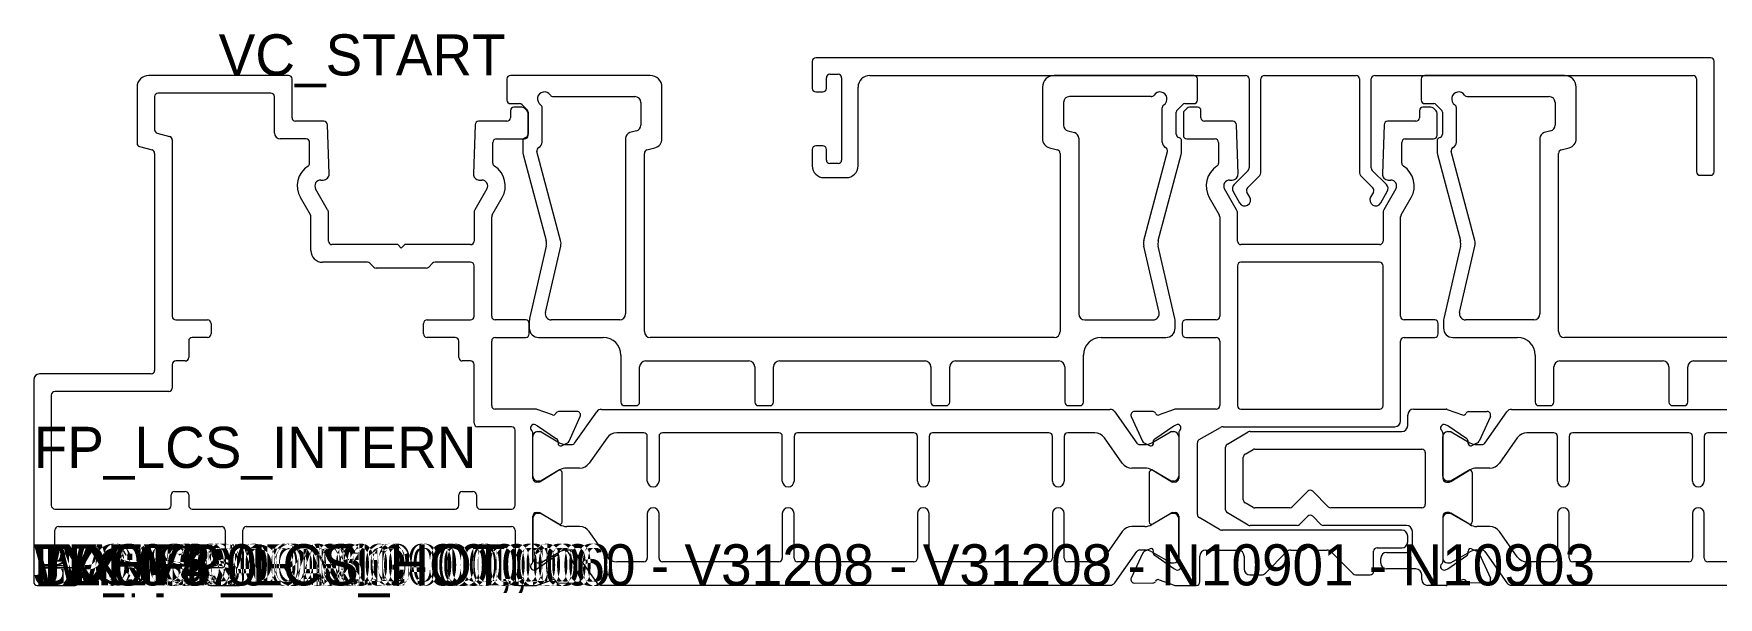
# Model space of a CAD drawing. Header units: metres. Extents: x 0 to 238, y -1 to 48.
# Drawn here: x 0 to 143.5, y -1 to 47 of the extents above; entities that cross this region are included whole.
import ezdxf

# ---------------------------------------------------------------- set-up
doc = ezdxf.new("R2010")
doc.units = ezdxf.units.M

msp = doc.modelspace()

# ---------------------------------------------------------------- linework, layer by layer
for p, q in [((66.300836, 44.600009), (66.300836, 42.300009)), ((142.802605, 44.900009), (66.600836, 44.900009)), ((143.102605, 35.200009), (143.102605, 44.600009)), ((21.7, 43.400009), (9.8, 43.400009)), ((22, 39.800009), (22, 43.100009)), ((40.3, 43.100009), (40.3, 41.300009)), ((52.5, 43.400009), (40.6, 43.400009)), ((67.500836, 42.300009), (67.500836, 43.200009)), ((67.800836, 43.500009), (68.500836, 43.500009)), ((68.800836, 43.200009), (68.800836, 36.200009)), ((71.200836, 43.400009), (103.200836, 43.400009)), ((98.8, 43.400009), (86.9, 43.400009)), ((99.1, 41.300009), (99.1, 43.100009)), ((103.500836, 43.100009), (103.500836, 35.524273)), ((104.500836, 35.110059), (104.500836, 43.100009)), ((104.800836, 43.400009), (112.600836, 43.400009)), ((112.900836, 43.100009), (112.900836, 35.110059)), ((113.900836, 35.524273), (113.900836, 43.100009)), ((114.200836, 43.400009), (141.302605, 43.400009)), ((118.152136, 43.100009), (118.152136, 41.300009)), ((130.352136, 43.400009), (118.452136, 43.400009)), ((141.602605, 43.100009), (141.602605, 35.200009)), ((8.8, 42.400009), (8.8, 37.632131)), ((20.2, 41.900009), (10.6, 41.900009)), ((53.5, 38.014631), (53.5, 42.400009)), ((66.600836, 42.000009), (67.200836, 42.000009)), ((70.200836, 35.701709), (70.200836, 42.400009)), ((85.9, 42.400009), (85.9, 38.014631)), ((131.352136, 38.014631), (131.352136, 42.400009)), ((10.3, 41.600009), (10.3, 38.783121)), ((20.5, 38.500009), (20.5, 41.600009)), ((40.6, 41.000009), (41.375736, 41.000009)), ((40.6, 40.400009), (40.6, 39.800009)), ((41.575736, 40.700009), (40.9, 40.700009)), ((41.587868, 40.912141), (42.012132, 40.487877)), ((42.012132, 40.387877), (41.787868, 40.612141)), ((42.1, 40.300009), (42.012132, 40.387877)), ((42.1, 40.175745), (42.1, 40.300009)), ((42.1, 40.275745), (42.1, 38.406049)), ((42.1, 38.300009), (42.1, 40.175745)), ((43.3, 37.719249), (43.3, 40.651677)), ((44.248331, 41.600009), (51.2, 41.600009)), ((51.7, 41.100009), (51.7, 39.167049)), ((87.7, 41.100009), (87.7, 39.167049)), ((95.151668, 41.600009), (88.2, 41.600009)), ((96.1, 37.719249), (96.1, 40.651677)), ((97.3, 38.406049), (97.3, 40.275745)), ((97.387868, 40.487877), (97.812132, 40.912141)), ((97.900836, 40.175735), (97.900836, 38.3)), ((98.212968, 40.612132), (97.988704, 40.387867)), ((98.024264, 41.000009), (98.8, 41.000009)), ((99.100836, 40.7), (98.4251, 40.7)), ((99.400836, 39.8), (99.400836, 40.4)), ((118.000836, 40.4), (118.000836, 39.8)), ((118.976572, 40.7), (118.300836, 40.7)), ((118.452136, 41.000009), (119.227872, 41.000009)), ((119.412968, 40.387867), (119.188704, 40.612132)), ((119.440004, 40.912141), (119.864268, 40.487877)), ((119.500836, 38.3), (119.500836, 40.175735)), ((119.952136, 40.275745), (119.952136, 38.406049)), ((121.152136, 37.719249), (121.152136, 40.651677)), ((122.100467, 41.600009), (129.052136, 41.600009)), ((129.552136, 41.100009), (129.552136, 39.167049)), ((24.710294, 39.500009), (22.3, 39.500009)), ((25.156535, 35.017459), (25.010111, 39.210479)), ((37.58989, 39.210479), (37.443466, 35.017459)), ((40.3, 39.500009), (37.889707, 39.500009)), ((102.111129, 39.5), (99.700836, 39.5)), ((102.55737, 35.017449), (102.410947, 39.210469)), ((114.990725, 39.210469), (114.844302, 35.017449)), ((117.700836, 39.5), (115.290543, 39.5)), ((9.022355, 37.342353), (10.077646, 37.059589)), ((10.522355, 38.493344), (11.577646, 38.210579)), ((11.8, 37.920801), (11.8, 22.900009)), ((23.2, 38.000009), (21, 38.000009)), ((23.5, 35.936717), (23.5, 37.700009)), ((39.1, 35.936717), (39.1, 37.700009)), ((39.4, 38.000009), (41.8, 38.000009)), ((41.646429, 37.819519), (41.646429, 36.935042)), ((41.907694, 38.126045), (41.838736, 38.099523)), ((50.4, 38.052104), (50.4, 23.100009)), ((51.328831, 38.683931), (50.771169, 38.535221)), ((67.200836, 37.400009), (66.600836, 37.400009)), ((88.071169, 38.683931), (88.628831, 38.535221)), ((89, 38.052104), (89, 23.100009)), ((97.561264, 38.099523), (97.492306, 38.126045)), ((97.75357, 36.935042), (97.75357, 37.819519)), ((98.200836, 38), (100.600836, 38)), ((100.900836, 37.7), (100.900836, 35.936708)), ((116.500836, 35.936708), (116.500836, 37.7)), ((116.800836, 38), (119.200836, 38)), ((119.498565, 37.819519), (119.498565, 36.935042)), ((119.75983, 38.126045), (119.690872, 38.099523)), ((128.252136, 38.052104), (128.252136, 23.100009)), ((129.180967, 38.683931), (128.623305, 38.535221)), ((10.3, 36.769811), (10.3, 18.300009)), ((41.680168, 36.677478), (43.635972, 29.34021)), ((44.872319, 29.361046), (42.857116, 36.921151)), ((52, 21.600009), (52, 36.769525)), ((52.222701, 37.059396), (52.90613, 37.241644)), ((66.300836, 37.100009), (66.300836, 35.701709)), ((67.500836, 36.200009), (67.500836, 37.100009)), ((68.500836, 35.900009), (67.800836, 35.900009)), ((86.49387, 37.241644), (87.177299, 37.059396)), ((87.4, 36.769525), (87.4, 21.600009)), ((94.527681, 29.361046), (96.542884, 36.921151)), ((95.764027, 29.34021), (97.719832, 36.677478)), ((119.532304, 36.677478), (121.488108, 29.34021)), ((122.724455, 29.361046), (120.709252, 36.921151)), ((129.852136, 21.600009), (129.852136, 36.769525)), ((130.074837, 37.059396), (130.758266, 37.241644)), ((24.44063, 34.500009), (24.656839, 34.500009)), ((37.943162, 34.500009), (38.159371, 34.500009)), ((67.300836, 34.701709), (69.200836, 34.701709)), ((101.841465, 34.5), (102.057675, 34.5)), ((103.412968, 35.312141), (102.215785, 34.114958)), ((103.356957, 33.841917), (104.412968, 34.897927)), ((112.988704, 34.897927), (114.044714, 33.841917)), ((115.185887, 34.114958), (113.988704, 35.312141)), ((115.343997, 34.5), (115.560207, 34.5)), ((141.902605, 34.900009), (142.802605, 34.900009)), ((23.559808, 31.525637), (22.708579, 33.000009)), ((25.033013, 31.973971), (24.007617, 33.750009)), ((38.592384, 33.750009), (37.566988, 31.973971)), ((39.040168, 31.525594), (39.891422, 33.000009)), ((100.109414, 33), (100.960668, 31.525585)), ((102.433849, 31.973961), (101.408452, 33.75)), ((102.136325, 33.511404), (102.691387, 32.550009)), ((103.557413, 33.050009), (103.309281, 33.479784)), ((114.09239, 33.479784), (113.844259, 33.050009)), ((114.710284, 32.550009), (115.265346, 33.511404)), ((115.993219, 33.75), (114.967823, 31.973961)), ((116.441004, 31.525585), (117.292257, 33)), ((25.1, 29.300009), (25.1, 31.723971)), ((37.5, 31.723971), (37.5, 29.300009)), ((102.500836, 29.3), (102.500836, 31.723961)), ((114.900836, 31.723961), (114.900836, 29.3)), ((23.6, 28.500009), (23.6, 31.375637)), ((38.999976, 22.900009), (38.999976, 31.375594)), ((101.000861, 31.375585), (101.000836, 22.9)), ((116.400836, 22.9), (116.400811, 31.375585)), ((31, 29.000009), (25.4, 29.000009)), ((31.3, 28.700009), (31, 29.000009)), ((31.6, 29.000009), (31.3, 28.700009)), ((37.2, 29.000009), (31.6, 29.000009)), ((43.644102, 28.857786), (42.225609, 22.71098)), ((43.572868, 23.212439), (44.880449, 28.878622)), ((95.827132, 23.212439), (94.519551, 28.878622)), ((97.174391, 22.71098), (95.755897, 28.857786)), ((114.600836, 29), (102.800836, 29)), ((121.496238, 28.857786), (120.077745, 22.71098)), ((121.425004, 23.212439), (122.732585, 28.878622)), ((28.425736, 27.500009), (24.6, 27.500009)), ((28.962132, 27.087877), (28.637868, 27.412141)), ((33.962132, 27.412141), (33.637868, 27.087877)), ((37.199976, 27.500009), (34.174265, 27.500009)), ((114.600836, 27.5), (102.800836, 27.5)), ((33.425736, 27.000009), (29.174265, 27.000009)), ((37.499976, 22.900009), (37.499976, 27.200009)), ((102.500836, 27.2), (102.500836, 15.3)), ((114.900836, 15.3), (114.900836, 27.2)), ((12.1, 22.600009), (14.8, 22.600009)), ((15.1, 22.300009), (15.1, 21.400009)), ((33.199976, 21.400009), (33.199976, 22.300009)), ((33.499976, 22.600009), (37.199976, 22.600009)), ((41.899976, 22.600009), (39.299976, 22.600009)), ((42.199976, 21.400009), (42.199976, 22.300009)), ((42.2, 22.486121), (42.2, 21.900009)), ((49.9, 22.600009), (44.060064, 22.600009)), ((89.5, 22.600009), (95.339936, 22.600009)), ((97.2, 21.900009), (97.2, 22.486121)), ((97.800836, 22.3), (97.800836, 21.4)), ((100.700836, 22.6), (98.100836, 22.6)), ((119.300836, 22.6), (116.700836, 22.6)), ((119.600836, 21.4), (119.600836, 22.3)), ((120.052136, 22.486121), (120.052136, 21.900009)), ((127.752136, 22.600009), (121.9122, 22.600009)), ((13.2, 20.800009), (13.2, 19.400009)), ((14.8, 21.100009), (13.5, 21.100009)), ((35.899976, 21.100009), (33.499976, 21.100009)), ((36.199976, 19.400009), (36.199976, 20.800009)), ((38.999976, 15.300009), (38.999976, 20.800009)), ((39.299976, 21.100009), (41.899976, 21.100009)), ((43, 21.100009), (48.5, 21.100009)), ((86.9, 21.100009), (52.5, 21.100009)), ((90.9, 21.100009), (96.4, 21.100009)), ((98.100836, 21.1), (100.700836, 21.1)), ((101.000836, 20.8), (101.000836, 15.3)), ((116.400836, 14), (116.400836, 20.8)), ((116.700836, 21.1), (119.300836, 21.1)), ((120.852136, 21.100009), (126.352136, 21.100009)), ((164.752136, 21.100009), (130.352136, 21.100009)), ((11.8, 18.800009), (11.8, 16.800009)), ((12.9, 19.100009), (12.1, 19.100009)), ((37.199976, 19.100009), (36.499976, 19.100009)), ((37.499976, 13.800009), (37.499976, 18.800009)), ((50, 19.600009), (50, 15.600009)), ((52.1, 19.100009), (60.9, 19.100009)), ((63.5, 19.100009), (75.9, 19.100009)), ((78.5, 19.100009), (87.3, 19.100009)), ((89.4, 15.600009), (89.4, 19.600009)), ((127.852136, 19.600009), (127.852136, 15.600009)), ((129.952136, 19.100009), (138.752136, 19.100009)), ((141.352136, 19.100009), (153.752136, 19.100009)), ((0, 17.500009), (0, 0.300009)), ((10, 18.000009), (0.5, 18.000009)), ((51.6, 15.600009), (51.6, 18.600009)), ((61.4, 18.600009), (61.4, 15.600009)), ((63, 15.600009), (63, 18.600009)), ((76.4, 18.600009), (76.4, 15.600009)), ((78, 15.600009), (78, 18.600009)), ((87.8, 18.600009), (87.8, 15.600009)), ((129.452136, 15.600009), (129.452136, 18.600009)), ((139.252136, 18.600009), (139.252136, 15.600009)), ((140.852136, 15.600009), (140.852136, 18.600009)), ((1.5, 16.200009), (1.5, 6.800009)), ((11.5, 16.500009), (1.8, 16.500009)), ((42.767864, 15.000009), (39.299976, 15.000009)), ((44.171293, 14.514154), (42.869378, 14.982312)), ((46.264118, 14.80433), (44.68519, 14.793872)), ((45.590181, 12.273839), (46.538831, 14.379354)), ((46.061214, 12.111525), (47.942653, 14.773289)), ((48.350953, 14.984687), (91.649048, 14.984687)), ((50.3, 15.300009), (51.3, 15.300009)), ((61.7, 15.300009), (62.7, 15.300009)), ((76.7, 15.300009), (77.7, 15.300009)), ((88.1, 15.300009), (89.1, 15.300009)), ((92.057348, 14.773289), (93.938787, 12.111525)), ((93.46112, 14.379354), (94.40977, 12.273839)), ((95.314761, 14.793872), (93.735833, 14.80433)), ((97.130548, 14.982302), (95.828659, 14.514154)), ((100.700836, 15), (97.232062, 15)), ((102.800836, 15), (114.600836, 15)), ((117.001251, 13.6), (117.001251, 14.5)), ((117.501251, 15), (120.270075, 15)), ((120.371589, 14.982303), (121.673478, 14.514154)), ((122.187375, 14.793873), (123.766303, 14.80433)), ((124.041016, 14.379354), (123.092366, 12.273839)), ((123.56335, 12.111525), (125.444789, 14.773289)), ((125.853089, 14.984687), (169.151184, 14.984687)), ((128.152136, 15.300009), (129.152136, 15.300009)), ((139.552136, 15.300009), (140.552136, 15.300009)), ((40.699976, 13.500009), (37.799976, 13.500009)), ((40.999976, 6.800009), (40.999976, 13.200009)), ((42.499976, 9.1), (42.499976, 12.952786)), ((42.722003, 13.674072), (42.904712, 13.592725)), ((42.9, 13.084687), (43.106445, 13.084687)), ((42.904712, 13.592725), (44.533468, 12.468259)), ((43.206389, 13.057924), (44.788333, 12.145264)), ((51.95, 12.984687), (49.645331, 12.984687)), ((63.45, 12.984687), (53.55, 12.984687)), ((74.95, 12.984687), (65.05, 12.984687)), ((86.45, 12.984687), (76.55, 12.984687)), ((90.35467, 12.984687), (88.05, 12.984687)), ((95.211668, 12.145264), (96.793611, 13.057924)), ((95.466483, 12.468259), (97.09524, 13.592725)), ((96.893556, 13.084687), (97.1, 13.084687)), ((97.09524, 13.592725), (97.277949, 13.674072)), ((97.499976, 12.952786), (97.499976, 9.1)), ((99.251251, 12.404121), (101.048851, 13.433857)), ((101.297381, 13.5), (115.900836, 13.5)), ((101.651251, 12.031902), (103.431636, 13.059807)), ((103.581636, 13.1), (116.501251, 13.1)), ((120.002161, 12.952786), (120.002161, 9.1)), ((120.406897, 13.592725), (120.224188, 13.674073)), ((120.402136, 13.084687), (120.608581, 13.084687)), ((122.035653, 12.468259), (120.406897, 13.592725)), ((120.708525, 13.057924), (122.290469, 12.145264)), ((129.452136, 12.984687), (127.147466, 12.984687)), ((140.952136, 12.984687), (131.052136, 12.984687)), ((152.452136, 12.984687), (142.552136, 12.984687)), ((42.5, 9.284687), (42.5, 12.684687)), ((44.662052, 12.197212), (44.65275, 12.082118)), ((44.937822, 11.885309), (45.445245, 12.126028)), ((45.388, 11.984687), (45.816234, 11.984687)), ((48.828731, 12.561891), (47.30591, 10.407482)), ((52.25, 8.884687), (52.25, 12.684687)), ((53.25, 12.684687), (53.25, 8.884687)), ((63.75, 8.884687), (63.75, 12.684687)), ((64.75, 12.684687), (64.75, 8.884687)), ((75.25, 8.884687), (75.25, 12.684687)), ((76.25, 12.684687), (76.25, 8.884687)), ((86.75, 8.884687), (86.75, 12.684687)), ((87.75, 12.684687), (87.75, 8.884687)), ((92.694091, 10.407482), (91.17127, 12.561891)), ((94.183767, 11.984687), (94.612001, 11.984687)), ((94.554706, 12.126028), (95.062129, 11.885309)), ((95.347202, 12.082118), (95.3379, 12.197212)), ((97.5, 12.684687), (97.5, 9.284687)), ((99.101251, 6.027905), (99.101251, 12.144313)), ((101.501251, 6.427905), (101.501251, 11.772094)), ((103.151251, 11.165876), (103.83356, 11.559807)), ((103.98356, 11.6), (118.202136, 11.6)), ((120.002136, 9.284687), (120.002136, 12.684687)), ((122.154935, 12.082118), (122.164237, 12.197213)), ((122.94743, 12.126028), (122.440007, 11.885309)), ((122.890136, 11.984687), (123.31837, 11.984687)), ((126.330867, 12.561891), (124.808046, 10.407482)), ((129.752136, 8.884687), (129.752136, 12.684687)), ((130.752136, 12.684687), (130.752136, 8.884687)), ((141.252136, 8.884687), (141.252136, 12.684687)), ((142.252136, 12.684687), (142.252136, 8.884687)), ((103.001251, 7.293931), (103.001251, 10.906069)), ((118.502136, 11.3), (118.502136, 6.9)), ((43.021169, 8.8), (42.799976, 8.8)), ((43.106445, 8.884687), (42.9, 8.884687)), ((44.695774, 9.77071), (43.177472, 8.843934)), ((44.788333, 9.824109), (43.206389, 8.911449)), ((44.999976, 5.4), (44.999976, 9.6)), ((46.489311, 9.984687), (45.388, 9.984687)), ((94.612001, 9.984687), (93.51069, 9.984687)), ((94.999976, 9.6), (94.999976, 5.4)), ((96.793611, 8.911449), (95.211668, 9.824109)), ((96.82248, 8.843934), (95.304178, 9.77071)), ((97.1, 8.884687), (96.893556, 8.884687)), ((97.199976, 8.8), (96.978782, 8.8)), ((120.302161, 8.8), (120.523354, 8.8)), ((120.608581, 8.884687), (120.402136, 8.884687)), ((120.679657, 8.843934), (122.197959, 9.77071)), ((122.290469, 9.824109), (120.708525, 8.91145)), ((122.502161, 9.6), (122.502161, 5.4)), ((123.991446, 9.984687), (122.890136, 9.984687)), ((11.7, 6.800009), (11.7, 7.700009)), ((12, 8.000009), (12.9, 8.000009)), ((13.2, 7.700009), (13.2, 6.800009)), ((36.2, 6.800009), (36.2, 7.700009)), ((36.5, 8.000009), (37.4, 8.000009)), ((37.7, 7.700009), (37.7, 6.800009)), ((108.489119, 8.009188), (107.167799, 6.687868)), ((110.234704, 6.687868), (108.913383, 8.009188)), ((1.8, 6.500009), (11.4, 6.500009)), ((13.5, 6.500009), (35.9, 6.500009)), ((38, 6.500009), (40.699976, 6.500009)), ((42.499976, 2.047213), (42.499976, 5.9)), ((42.799976, 6.2), (43.021169, 6.2)), ((43.106445, 6.115312), (42.9, 6.115312)), ((43.177472, 6.156065), (44.695774, 5.229289)), ((44.788333, 5.17589), (43.206389, 6.08855)), ((52.25, 6.115312), (52.25, 2.315312)), ((53.25, 2.315312), (53.25, 6.115312)), ((63.75, 6.115312), (63.75, 2.315312)), ((64.75, 2.315312), (64.75, 6.115312)), ((75.25, 6.115312), (75.25, 2.315312)), ((76.25, 2.315312), (76.25, 6.115312)), ((86.75, 6.115312), (86.75, 2.315312)), ((87.75, 2.315312), (87.75, 6.115312)), ((96.793611, 6.08855), (95.211668, 5.17589)), ((95.304178, 5.229289), (96.82248, 6.156065)), ((97.1, 6.115312), (96.893556, 6.115312)), ((96.978782, 6.2), (97.199976, 6.2)), ((97.499976, 5.9), (97.499976, 2.047213)), ((100.985226, 4.766987), (99.251251, 5.768098)), ((103.431636, 5.140192), (101.651251, 6.168098)), ((103.83356, 6.640192), (103.151251, 7.034123)), ((106.955667, 6.6), (103.98356, 6.6)), ((108.489119, 5.887868), (107.789119, 5.187868)), ((109.613383, 5.187868), (108.913383, 5.887868)), ((118.202136, 6.6), (110.446836, 6.6)), ((120.002161, 5.9), (120.002161, 2.047213)), ((120.523354, 6.2), (120.302161, 6.2)), ((120.608581, 6.115313), (120.402136, 6.115313)), ((122.197959, 5.22929), (120.679657, 6.156065)), ((122.290469, 5.17589), (120.708525, 6.08855)), ((129.752136, 6.115313), (129.752136, 2.315313)), ((130.752136, 2.315313), (130.752136, 6.115313)), ((141.252136, 6.115313), (141.252136, 2.315313)), ((142.252136, 2.315313), (142.252136, 6.115313)), ((1.8, 1.800009), (1.8, 4.700009)), ((2.1, 5.000009), (16, 5.000009)), ((16.3, 4.700009), (16.3, 1.800009)), ((17.8, 0.300009), (17.8, 4.700009)), ((18.1, 5.000009), (40.7, 5.000009)), ((41, 4.700009), (41, 0.300009)), ((42.5, 5.715312), (42.5, 2.315312)), ((46.489311, 5.015312), (45.388, 5.015312)), ((48.828731, 2.438108), (47.30591, 4.592517)), ((92.694091, 4.592517), (91.17127, 2.438108)), ((94.612001, 5.015312), (93.51069, 5.015312)), ((97.5, 2.315312), (97.5, 5.715312)), ((116.501251, 4.7), (101.235226, 4.7)), ((107.576987, 5.1), (103.581636, 5.1)), ((116.901667, 5.1), (109.825515, 5.1)), ((117.401667, 3.3), (117.401667, 4.6)), ((120.002136, 5.715313), (120.002136, 2.315313)), ((123.991446, 5.015313), (122.890136, 5.015313)), ((126.330867, 2.438108), (124.808046, 4.592517)), ((44.65275, 2.917881), (44.662052, 2.802787)), ((45.445245, 2.873971), (44.937822, 3.11469)), ((45.388, 3.015312), (45.816234, 3.015312)), ((46.061214, 2.888474), (47.942653, 0.22671)), ((92.057348, 0.22671), (93.938787, 2.888474)), ((94.183767, 3.015312), (94.612001, 3.015312)), ((95.062129, 3.11469), (94.554706, 2.873971)), ((95.3379, 2.802787), (95.347202, 2.917881)), ((99.801251, 3), (102.571626, 3)), ((107.040842, 3), (107.986438, 3)), ((108.136438, 3.040192), (108.436438, 3.213397)), ((108.736438, 3.213397), (109.036438, 3.040192)), ((109.186438, 3), (110.132035, 3)), ((114.101251, 1.2), (114.101251, 2.9)), ((114.401251, 3.2), (116.501251, 3.2)), ((117.001251, 3.7), (117.001251, 4.2)), ((122.164237, 2.802787), (122.154935, 2.917882)), ((122.440007, 3.114691), (122.94743, 2.873971)), ((122.890136, 3.015313), (123.31837, 3.015313)), ((123.56335, 2.888474), (125.444789, 0.22671)), ((4, 1.500009), (2.1, 1.500009)), ((16, 1.500009), (14.6, 1.500009)), ((42.9, 1.915312), (43.106445, 1.915312)), ((44.533468, 2.53174), (42.904712, 1.407274)), ((43.206389, 1.942075), (44.788333, 2.854735)), ((46.538831, 0.620645), (45.590181, 2.72616)), ((51.95, 2.015312), (49.645331, 2.015312)), ((63.45, 2.015312), (53.55, 2.015312)), ((74.95, 2.015312), (65.05, 2.015312)), ((86.45, 2.015312), (76.55, 2.015312)), ((90.35467, 2.015312), (88.05, 2.015312)), ((94.40977, 2.72616), (93.46112, 0.620645)), ((95.211668, 2.854735), (96.793611, 1.942075)), ((97.09524, 1.407274), (95.466483, 2.53174)), ((96.893556, 1.915312), (97.1, 1.915312)), ((99.301251, 0.3), (99.301251, 2.5)), ((103.071626, 2.5), (103.071626, 1.4)), ((104.880182, 1.046446), (106.687288, 2.853553)), ((110.485588, 2.853553), (112.292695, 1.046446)), ((114.701667, 1.9), (114.701667, 2.3)), ((115.201667, 2.8), (116.901667, 2.8)), ((120.402136, 1.915313), (120.608581, 1.915313)), ((120.406897, 1.407274), (122.035653, 2.53174)), ((120.708525, 1.942076), (122.290469, 2.854735)), ((123.092366, 2.72616), (124.041016, 0.620645)), ((129.452136, 2.015313), (127.147466, 2.015313)), ((140.952136, 2.015313), (131.052136, 2.015313)), ((152.452136, 2.015313), (142.552136, 2.015313)), ((0.3, 0.000009), (3.530143, 0.000009)), ((3.787391, 0.14566), (4.257248, 0.928755)), ((4.3, 1.083104), (4.3, 1.200009)), ((14.3, 1.200009), (14.3, 1.083104)), ((14.342753, 0.928755), (14.81261, 0.14566)), ((15.069858, 0.000009), (17.5, 0.000009)), ((41.3, 0.000009), (42.767916, 0.000009)), ((42.904712, 1.407274), (42.722003, 1.325927)), ((42.86943, 0.017706), (44.171293, 0.485845)), ((44.68519, 0.206127), (46.264118, 0.195669)), ((48.350953, 0.015312), (91.649048, 0.015312)), ((93.735833, 0.195669), (95.314761, 0.206127)), ((95.828659, 0.485845), (97.130548, 0.017697)), ((97.277949, 1.325927), (97.09524, 1.407274)), ((97.231539, 0), (99.001251, 0)), ((103.571626, 0.9), (104.526628, 0.9)), ((112.646249, 0.9), (113.801251, 0.9)), ((117.702136, 1.4), (115.201667, 1.4)), ((118.202136, 0.5), (118.202136, 0.9)), ((120.270075, 0), (118.702136, 0)), ((120.224188, 1.325927), (120.406897, 1.407274)), ((121.673478, 0.485845), (120.371589, 0.017697)), ((123.766303, 0.19567), (122.187375, 0.206127)), ((125.853089, 0.015313), (169.151184, 0.015313))]:
    msp.add_line(p, q)
for centre, radius, start, end in [((66.600836, 44.600009), 0.3, 90, 180), ((142.802605, 44.600009), 0.3, 0, 90), ((9.8, 42.400009), 1, 90, 180), ((21.7, 43.100009), 0.3, 0, 90), ((40.6, 43.100009), 0.3, 90, 180), ((52.5, 42.400009), 1, 0, 90), ((67.800836, 43.200009), 0.3, 90, 180), ((68.500836, 43.200009), 0.3, 0, 90), ((71.200836, 42.400009), 1, 90, 180), ((86.9, 42.400009), 1, 90, 180), ((98.8, 43.100009), 0.3, 0, 90), ((103.200836, 43.100009), 0.3, 0, 90), ((104.800836, 43.100009), 0.3, 90, 180), ((112.600836, 43.100009), 0.3, 0, 90), ((114.200836, 43.100009), 0.3, 90, 180), ((118.452136, 43.100009), 0.3, 90, 180), ((130.352136, 42.400009), 1, 0, 90), ((141.302605, 43.100009), 0.3, 0, 90), ((10.6, 41.600009), 0.3, 90, 180), ((20.2, 41.600009), 0.3, 0, 90), ((43.5, 41.400009), 0.6, 33.748989, 236.251011), ((44.248331, 41.900009), 0.3, 213.748989, 270), ((66.600836, 42.300009), 0.3, 180, 270), ((67.200836, 42.300009), 0.3, 270, 0), ((95.151668, 41.900009), 0.3, 270, 326.251011), ((95.9, 41.400009), 0.6, 303.748989, 146.251011), ((121.352136, 41.400009), 0.6, 33.748989, 236.251011), ((122.100467, 41.900009), 0.3, 213.748989, 270), ((40.6, 41.300009), 0.3, 180, 270), ((40.9, 40.400009), 0.3, 90, 180), ((41.375736, 40.700009), 0.3, 45, 90), ((41.575736, 40.400009), 0.3, 45, 90), ((41.8, 40.275745), 0.3, 0, 45), ((41.8, 40.175745), 0.3, 0, 45), ((43, 40.651677), 0.3, 0, 56.251011), ((51.2, 41.100009), 0.5, 0, 90), ((88.2, 41.100009), 0.5, 90, 180), ((96.4, 40.651677), 0.3, 123.748989, 180), ((97.6, 40.275745), 0.3, 135, 180), ((98.024264, 40.700009), 0.3, 90, 135), ((98.200836, 40.175735), 0.3, 135, 180), ((98.4251, 40.4), 0.3, 90, 135), ((98.8, 41.300009), 0.3, 270, 0), ((99.100836, 40.4), 0.3, 0, 90), ((118.300836, 40.4), 0.3, 90, 180), ((118.452136, 41.300009), 0.3, 180, 270), ((118.976572, 40.4), 0.3, 45, 90), ((119.227872, 40.700009), 0.3, 45, 90), ((119.200836, 40.175735), 0.3, 0, 45), ((119.652136, 40.275745), 0.3, 0, 45), ((120.852136, 40.651677), 0.3, 0, 56.251011), ((129.052136, 41.100009), 0.5, 0, 90), ((10.6, 38.783121), 0.3, 180, 255), ((22.3, 39.800009), 0.3, 180, 270), ((24.710294, 39.200009), 0.3, 2, 90), ((37.889707, 39.200009), 0.3, 90, 178), ((40.3, 39.800009), 0.3, 270, 0), ((51.2, 39.167049), 0.5, 284.931417, 0), ((88.2, 39.167049), 0.5, 180, 255.068583), ((99.700836, 39.8), 0.3, 180, 270), ((102.111129, 39.2), 0.3, 2, 90), ((115.290543, 39.2), 0.3, 90, 178), ((117.700836, 39.8), 0.3, 270, 0), ((129.052136, 39.167049), 0.5, 284.931417, 0), ((9.1, 37.632131), 0.3, 180, 255), ((11.5, 37.920801), 0.3, 0, 75), ((21, 38.500009), 0.5, 180, 270), ((23.2, 37.700009), 0.3, 0, 90), ((39.4, 37.700009), 0.3, 90, 180), ((41.946429, 37.819519), 0.3, 111.037511, 180), ((41.8, 38.300009), 0.3, 270, 0), ((41.8, 38.406049), 0.3, 291.037511, 0), ((42.8, 37.719249), 0.5, 295.705312, 0), ((50.9, 38.052104), 0.5, 104.931417, 180), ((52.7, 38.014631), 0.8, 284.931417, 0), ((66.600836, 37.100009), 0.3, 90, 180), ((67.200836, 37.100009), 0.3, 0, 90), ((86.7, 38.014631), 0.8, 180, 255.068583), ((88.5, 38.052104), 0.5, 0, 75.068583), ((96.6, 37.719249), 0.5, 180, 244.294688), ((97.6, 38.406049), 0.3, 180, 248.962489), ((97.45357, 37.819519), 0.3, 0, 68.962489), ((98.200836, 38.3), 0.3, 180, 270), ((100.600836, 37.7), 0.3, 0, 90), ((116.800836, 37.7), 0.3, 90, 180), ((119.200836, 38.3), 0.3, 270, 0), ((119.798565, 37.819519), 0.3, 111.037511, 180), ((119.652136, 38.406049), 0.3, 291.037511, 0), ((120.652136, 37.719249), 0.5, 295.705312, 0), ((128.752136, 38.052104), 0.5, 104.931417, 180), ((130.552136, 38.014631), 0.8, 284.931417, 0), ((10, 36.769811), 0.3, 0, 75), ((23.2, 35.936717), 0.3, 302.643077, 0), ((39.4, 35.936717), 0.3, 180, 237.356923), ((42.646429, 36.935042), 1, 180, 194.925581), ((43.146994, 36.99842), 0.3, 115.705312, 194.925581), ((52.3, 36.769525), 0.3, 104.931417, 180), ((67.800836, 36.200009), 0.3, 180, 270), ((68.500836, 36.200009), 0.3, 270, 0), ((87.1, 36.769525), 0.3, 0, 75.068583), ((96.253006, 36.99842), 0.3, 345.074419, 64.294688), ((96.75357, 36.935042), 1, 345.074419, 0), ((100.600836, 35.936708), 0.3, 302.643077, 0), ((116.800836, 35.936708), 0.3, 180, 237.356923), ((120.498565, 36.935042), 1, 180, 194.925581), ((120.99913, 36.99842), 0.3, 115.705312, 194.925581), ((130.152136, 36.769525), 0.3, 104.931417, 180), ((24.44063, 34.000009), 2, 122.643077, 210), ((24.44063, 34.000009), 0.5, 90, 210), ((24.656839, 35.000009), 0.5, 270, 2), ((37.943162, 35.000009), 0.5, 178, 270), ((38.159371, 34.000009), 0.5, 330, 90), ((38.159371, 34.000009), 2, 330, 57.356923), ((67.300836, 35.701709), 1, 180, 270), ((69.200836, 35.701709), 1, 270, 0), ((101.841465, 34), 2, 122.643077, 210), ((101.841465, 34), 0.5, 90, 210), ((102.057675, 35), 0.5, 270, 2), ((103.200836, 35.524273), 0.3, 315, 0), ((104.200836, 35.110059), 0.3, 315, 0), ((113.200836, 35.110059), 0.3, 180, 225), ((114.200836, 35.524273), 0.3, 180, 225), ((115.343997, 35), 0.5, 178, 270), ((115.560207, 34), 0.5, 330, 90), ((115.560207, 34), 2, 330, 57.356923), ((141.902605, 35.200009), 0.3, 180, 270), ((142.802605, 35.200009), 0.3, 270, 0), ((102.569338, 33.761404), 0.5, 135, 210), ((103.1244, 32.800009), 0.5, 210, 30), ((103.569089, 33.629784), 0.3, 135, 210), ((114.277272, 32.800009), 0.5, 150, 330), ((113.832582, 33.629784), 0.3, 330, 45), ((114.832333, 33.761404), 0.5, 330, 45), ((24.6, 31.723971), 0.5, 0, 30), ((38, 31.723971), 0.5, 150, 180), ((102.000836, 31.723961), 0.5, 0, 30), ((115.400836, 31.723961), 0.5, 150, 180), ((23.3, 31.375637), 0.3, 0, 30), ((39.299976, 31.375594), 0.3, 150, 180), ((100.700861, 31.375585), 0.3, 0, 30), ((116.700811, 31.375585), 0.3, 150, 180), ((25.4, 29.300009), 0.3, 180, 270), ((37.2, 29.300009), 0.3, 270, 0), ((42.669711, 29.082646), 1, 347.005383, 14.925581), ((43.906058, 29.103481), 1, 347.005383, 14.925581), ((95.493942, 29.103481), 1, 165.074419, 192.994617), ((96.730289, 29.082646), 1, 165.074419, 192.994617), ((102.800836, 29.3), 0.3, 180, 270), ((114.600836, 29.3), 0.3, 270, 0), ((120.521847, 29.082646), 1, 347.005383, 14.925581), ((121.758194, 29.103481), 1, 347.005383, 14.925581), ((24.6, 28.500009), 1, 180, 270), ((28.425736, 27.200009), 0.3, 45, 90), ((34.174265, 27.200009), 0.3, 90, 135), ((37.199976, 27.200009), 0.3, 0, 90), ((102.800836, 27.2), 0.3, 90, 180), ((114.600836, 27.2), 0.3, 0, 90), ((29.174265, 27.300009), 0.3, 225, 270), ((33.425736, 27.300009), 0.3, 270, 315), ((44.060064, 23.100009), 0.5, 167.005383, 270), ((49.9, 23.100009), 0.5, 270, 0), ((89.5, 23.100009), 0.5, 180, 270), ((95.339936, 23.100009), 0.5, 270, 12.994617), ((121.9122, 23.100009), 0.5, 167.005383, 270), ((127.752136, 23.100009), 0.5, 270, 0), ((12.1, 22.900009), 0.3, 180, 270), ((14.8, 22.300009), 0.3, 0, 90), ((33.499976, 22.300009), 0.3, 90, 180), ((37.199976, 22.900009), 0.3, 270, 0), ((39.299976, 22.900009), 0.3, 180, 270), ((41.899976, 22.300009), 0.3, 0, 90), ((43.2, 22.486121), 1, 167.005383, 180), ((43, 21.900009), 0.8, 180, 270), ((52.5, 21.600009), 0.5, 180, 270), ((86.9, 21.600009), 0.5, 270, 0), ((96.4, 21.900009), 0.8, 270, 0), ((96.2, 22.486121), 1, 0, 12.994617), ((98.100836, 22.3), 0.3, 90, 180), ((100.700836, 22.9), 0.3, 270, 0), ((116.700836, 22.9), 0.3, 180, 270), ((119.300836, 22.3), 0.3, 0, 90), ((121.052136, 22.486121), 1, 167.005383, 180), ((120.852136, 21.900009), 0.8, 180, 270), ((130.352136, 21.600009), 0.5, 180, 270), ((13.5, 20.800009), 0.3, 90, 180), ((14.8, 21.400009), 0.3, 270, 0), ((33.499976, 21.400009), 0.3, 180, 270), ((35.899976, 20.800009), 0.3, 0, 90), ((39.299976, 20.800009), 0.3, 90, 180), ((41.899976, 21.400009), 0.3, 270, 0), ((48.5, 19.600009), 1.5, 0, 90), ((90.9, 19.600009), 1.5, 90, 180), ((98.100836, 21.4), 0.3, 180, 270), ((100.700836, 20.8), 0.3, 0, 90), ((116.700836, 20.8), 0.3, 90, 180), ((119.300836, 21.4), 0.3, 270, 0), ((126.352136, 19.600009), 1.5, 0, 90), ((12.1, 18.800009), 0.3, 90, 180), ((12.9, 19.400009), 0.3, 270, 0), ((36.499976, 19.400009), 0.3, 180, 270), ((37.199976, 18.800009), 0.3, 0, 90), ((52.1, 18.600009), 0.5, 90, 180), ((60.9, 18.600009), 0.5, 0, 90), ((63.5, 18.600009), 0.5, 90, 180), ((75.9, 18.600009), 0.5, 0, 90), ((78.5, 18.600009), 0.5, 90, 180), ((87.3, 18.600009), 0.5, 0, 90), ((129.952136, 18.600009), 0.5, 90, 180), ((138.752136, 18.600009), 0.5, 0, 90), ((141.352136, 18.600009), 0.5, 90, 180), ((0.5, 17.500009), 0.5, 90, 180), ((10, 18.300009), 0.3, 270, 0), ((1.8, 16.200009), 0.3, 90, 180), ((11.5, 16.800009), 0.3, 270, 0), ((39.299976, 15.300009), 0.3, 180, 270), ((42.767864, 14.700009), 0.3, 70.221829, 90), ((44.250812, 14.735291), 0.235, 250.221829, 336), ((44.686746, 14.558878), 0.235, 90, 156), ((46.266105, 14.504336), 0.3, 335.379459, 90), ((48.350953, 14.484687), 0.5, 90, 144.745828), ((50.3, 15.600009), 0.3, 180, 270), ((51.3, 15.600009), 0.3, 270, 0), ((61.7, 15.600009), 0.3, 180, 270), ((62.7, 15.600009), 0.3, 270, 0), ((76.7, 15.600009), 0.3, 180, 270), ((77.7, 15.600009), 0.3, 270, 0), ((88.1, 15.600009), 0.3, 180, 270), ((89.1, 15.600009), 0.3, 270, 0), ((91.649048, 14.484687), 0.5, 35.254172, 90), ((93.733846, 14.504336), 0.3, 90, 204.620541), ((95.313205, 14.558878), 0.235, 24, 90), ((95.74914, 14.735291), 0.235, 204, 289.778171), ((97.232062, 14.7), 0.3, 90, 109.778171), ((100.700836, 15.3), 0.3, 270, 0), ((102.800836, 15.3), 0.3, 180, 270), ((114.600836, 15.3), 0.3, 270, 0), ((117.501251, 14.5), 0.5, 90, 180), ((120.270075, 14.7), 0.3, 70.221829, 90), ((121.752997, 14.735291), 0.235, 250.221829, 336), ((122.188932, 14.558878), 0.235, 90, 156), ((123.76829, 14.504336), 0.3, 335.379459, 90), ((125.853089, 14.484687), 0.5, 90, 144.745828), ((128.152136, 15.600009), 0.3, 180, 270), ((129.152136, 15.600009), 0.3, 270, 0), ((139.552136, 15.600009), 0.3, 180, 270), ((140.552136, 15.600009), 0.3, 270, 0), ((37.799976, 13.800009), 0.3, 180, 270), ((40.699976, 13.200009), 0.3, 0, 90), ((42.6, 13.39999), 0.300009, 66.004713, 228.187329), ((42.199976, 12.952786), 0.3, 0, 48.187329), ((42.9, 12.684687), 0.4, 90, 180), ((43.106445, 12.884687), 0.2, 60.018361, 90), ((49.645331, 11.984687), 1, 90, 144.745828), ((51.95, 12.684687), 0.3, 0, 90), ((53.55, 12.684687), 0.3, 90, 180), ((63.45, 12.684687), 0.3, 0, 90), ((65.05, 12.684687), 0.3, 90, 180), ((74.95, 12.684687), 0.3, 0, 90), ((76.55, 12.684687), 0.3, 90, 180), ((86.45, 12.684687), 0.3, 0, 90), ((88.05, 12.684687), 0.3, 90, 180), ((90.35467, 11.984687), 1, 35.254172, 90), ((96.893556, 12.884687), 0.2, 90, 119.981639), ((97.1, 12.684687), 0.4, 0, 90), ((97.399951, 13.39999), 0.300009, 311.812671, 113.995287), ((97.799976, 12.952786), 0.3, 131.812671, 180), ((101.297381, 13), 0.5, 90, 119.805797), ((103.581636, 12.8), 0.3, 90, 120), ((115.900836, 14), 0.5, 270, 0), ((116.501251, 13.6), 0.5, 270, 0), ((120.102186, 13.39999), 0.300009, 66.004713, 228.187329), ((119.702161, 12.952786), 0.3, 0, 48.187329), ((120.402136, 12.684687), 0.4, 90, 180), ((120.608581, 12.884687), 0.2, 60.018361, 90), ((127.147466, 11.984687), 1, 90, 144.745828), ((129.452136, 12.684687), 0.3, 0, 90), ((131.052136, 12.684687), 0.3, 90, 180), ((140.952136, 12.684687), 0.3, 0, 90), ((142.552136, 12.684687), 0.3, 90, 180), ((44.363027, 12.221379), 0.3, 355.379459, 55.379459), ((44.8521, 12.066006), 0.2, 175.379459, 295.379459), ((45.388, 13.184687), 1.2, 240.018361, 270), ((45.316662, 12.397074), 0.3, 295.379459, 335.745828), ((45.816234, 12.284687), 0.3, 270, 324.745828), ((94.183767, 12.284687), 0.3, 215.254172, 270), ((94.68329, 12.397074), 0.3, 204.254172, 244.620541), ((94.612001, 13.184687), 1.2, 270, 299.981639), ((95.147852, 12.066006), 0.2, 244.620541, 4.620541), ((95.636925, 12.221379), 0.3, 124.620541, 184.620541), ((99.401251, 12.144313), 0.3, 120, 180), ((101.801251, 11.772094), 0.3, 120, 180), ((103.98356, 11.3), 0.3, 90, 120), ((118.202136, 11.3), 0.3, 0, 90), ((121.865212, 12.22138), 0.3, 355.379459, 55.379459), ((122.354285, 12.066007), 0.2, 175.379459, 295.379459), ((122.890136, 13.184687), 1.2, 240.018361, 270), ((122.818847, 12.397075), 0.3, 295.379459, 335.745828), ((123.31837, 12.284687), 0.3, 270, 324.745828), ((46.489311, 10.984687), 1, 270, 324.745828), ((93.51069, 10.984687), 1, 215.254172, 270), ((103.301251, 10.906069), 0.3, 120, 180), ((123.991446, 10.984687), 1, 270, 324.745828), ((42.799976, 9.1), 0.3, 180, 270), ((42.9, 9.284687), 0.4, 180, 270), ((43.021169, 9.1), 0.3, 270, 301.4), ((43.106445, 9.084687), 0.2, 270, 299.981639), ((44.799976, 9.6), 0.2, 0, 121.4), ((45.388, 8.784687), 1.2, 90, 119.981639), ((52.75, 8.884687), 0.5, 180, 0), ((64.25, 8.884687), 0.5, 180, 0), ((75.75, 8.884687), 0.5, 180, 0), ((87.25, 8.884687), 0.5, 180, 0), ((94.612001, 8.784687), 1.2, 60.018361, 90), ((95.199976, 9.6), 0.2, 58.6, 180), ((96.893556, 9.084687), 0.2, 240.018361, 270), ((96.978782, 9.1), 0.3, 238.6, 270), ((97.1, 9.284687), 0.4, 270, 0), ((97.199976, 9.1), 0.3, 270, 0), ((120.402136, 9.284687), 0.4, 180, 270), ((120.302161, 9.1), 0.3, 180, 270), ((120.523354, 9.1), 0.3, 270, 301.4), ((120.608581, 9.084687), 0.2, 270, 299.981639), ((122.302161, 9.6), 0.2, 0, 121.4), ((122.890136, 8.784687), 1.2, 90, 119.981639), ((130.252136, 8.884687), 0.5, 180, 0), ((141.752136, 8.884687), 0.5, 180, 0), ((12, 7.700009), 0.3, 90, 180), ((12.9, 7.700009), 0.3, 0, 90), ((36.5, 7.700009), 0.3, 90, 180), ((37.4, 7.700009), 0.3, 0, 90), ((103.301251, 7.293931), 0.3, 180, 240), ((108.701251, 7.797056), 0.3, 45, 135), ((1.8, 6.800009), 0.3, 180, 270), ((11.4, 6.800009), 0.3, 270, 0), ((13.5, 6.800009), 0.3, 180, 270), ((35.9, 6.800009), 0.3, 270, 0), ((38, 6.800009), 0.3, 180, 270), ((40.699976, 6.800009), 0.3, 270, 0), ((42.799976, 5.9), 0.3, 90, 180), ((42.9, 5.715312), 0.4, 90, 180), ((43.021169, 5.9), 0.3, 58.6, 90), ((43.106445, 5.915312), 0.2, 60.018361, 90), ((52.75, 6.115312), 0.5, 0, 180), ((64.25, 6.115312), 0.5, 0, 180), ((75.75, 6.115312), 0.5, 0, 180), ((87.25, 6.115312), 0.5, 0, 180), ((96.893556, 5.915312), 0.2, 90, 119.981639), ((96.978782, 5.9), 0.3, 90, 121.4), ((97.1, 5.715312), 0.4, 0, 90), ((97.199976, 5.9), 0.3, 0, 90), ((99.401251, 6.027905), 0.3, 180, 240), ((101.801251, 6.427905), 0.3, 180, 240), ((103.98356, 6.9), 0.3, 240, 270), ((106.955667, 6.9), 0.3, 270, 315), ((108.701251, 5.675736), 0.3, 45, 135), ((110.446836, 6.9), 0.3, 225, 270), ((118.202136, 6.9), 0.3, 270, 0), ((120.402136, 5.715313), 0.4, 90, 180), ((120.302161, 5.9), 0.3, 90, 180), ((120.523354, 5.9), 0.3, 58.6, 90), ((120.608581, 5.915313), 0.2, 60.018361, 90), ((130.252136, 6.115313), 0.5, 0, 180), ((141.752136, 6.115313), 0.5, 0, 180), ((2.1, 4.700009), 0.3, 90, 180), ((16, 4.700009), 0.3, 0, 90), ((18.1, 4.700009), 0.3, 90, 180), ((40.7, 4.700009), 0.3, 0, 90), ((44.799976, 5.4), 0.2, 238.6, 0), ((45.388, 6.215312), 1.2, 240.018361, 270), ((46.489311, 4.015312), 1, 35.254172, 90), ((93.51069, 4.015312), 1, 90, 144.745828), ((94.612001, 6.215312), 1.2, 270, 299.981639), ((95.199976, 5.4), 0.2, 180, 301.4), ((101.235226, 5.2), 0.5, 240, 270), ((103.581636, 5.4), 0.3, 240, 270), ((107.576987, 5.4), 0.3, 270, 315), ((109.825515, 5.4), 0.3, 225, 270), ((116.501251, 4.2), 0.5, 0, 90), ((116.901667, 4.6), 0.5, 0, 90), ((122.302161, 5.4), 0.2, 238.6, 0), ((122.890136, 6.215313), 1.2, 240.018361, 270), ((123.991446, 4.015313), 1, 35.254172, 90), ((44.8521, 2.933993), 0.2, 64.620541, 184.620541), ((45.388, 1.815312), 1.2, 90, 119.981639), ((45.316662, 2.602925), 0.3, 24.254172, 64.620541), ((45.816234, 2.715312), 0.3, 35.254172, 90), ((94.183767, 2.715312), 0.3, 90, 144.745828), ((94.68329, 2.602925), 0.3, 115.379459, 155.745828), ((94.612001, 1.815312), 1.2, 60.018361, 90), ((95.147852, 2.933993), 0.2, 355.379459, 115.379459), ((99.801251, 2.5), 0.5, 90, 180), ((102.571626, 2.5), 0.5, 0, 90), ((107.040842, 2.5), 0.5, 90, 135), ((107.986438, 3.3), 0.3, 270, 300), ((108.586438, 2.953589), 0.3, 60, 120), ((109.186438, 3.3), 0.3, 240, 270), ((110.132035, 2.5), 0.5, 45, 90), ((114.401251, 2.9), 0.3, 90, 180), ((116.501251, 3.7), 0.5, 270, 0), ((116.901667, 3.3), 0.5, 270, 0), ((122.354285, 2.933993), 0.2, 64.620541, 184.620541), ((122.890136, 1.815313), 1.2, 90, 119.981639), ((122.818847, 2.602925), 0.3, 24.254172, 64.620541), ((123.31837, 2.715313), 0.3, 35.254172, 90), ((2.1, 1.800009), 0.3, 180, 270), ((4, 1.200009), 0.3, 0, 90), ((14.6, 1.200009), 0.3, 90, 180), ((16, 1.800009), 0.3, 270, 0), ((42.6, 1.600009), 0.300009, 131.812671, 293.995287), ((42.199976, 2.047213), 0.3, 311.812671, 0), ((42.9, 2.315312), 0.4, 180, 270), ((43.106445, 2.115312), 0.2, 270, 299.981639), ((44.363027, 2.77862), 0.3, 304.620541, 4.620541), ((49.645331, 3.015312), 1, 215.254172, 270), ((51.95, 2.315312), 0.3, 270, 0), ((53.55, 2.315312), 0.3, 180, 270), ((63.45, 2.315312), 0.3, 270, 0), ((65.05, 2.315312), 0.3, 180, 270), ((74.95, 2.315312), 0.3, 270, 0), ((76.55, 2.315312), 0.3, 180, 270), ((86.45, 2.315312), 0.3, 270, 0), ((88.05, 2.315312), 0.3, 180, 270), ((90.35467, 3.015312), 1, 270, 324.745828), ((95.636925, 2.77862), 0.3, 175.379459, 235.379459), ((96.893556, 2.115312), 0.2, 240.018361, 270), ((97.1, 2.315312), 0.4, 270, 0), ((97.399951, 1.600009), 0.300009, 246.004713, 48.187329), ((97.799976, 2.047213), 0.3, 180, 228.187329), ((115.201667, 2.3), 0.5, 90, 180), ((115.201667, 1.9), 0.5, 180, 270), ((120.102186, 1.600009), 0.300009, 131.812671, 293.995287), ((119.702161, 2.047213), 0.3, 311.812671, 0), ((120.402136, 2.315313), 0.4, 180, 270), ((120.608581, 2.115313), 0.2, 270, 299.981639), ((121.865212, 2.77862), 0.3, 304.620541, 4.620541), ((127.147466, 3.015313), 1, 215.254172, 270), ((129.452136, 2.315313), 0.3, 270, 0), ((131.052136, 2.315313), 0.3, 180, 270), ((140.952136, 2.315313), 0.3, 270, 0), ((142.552136, 2.315313), 0.3, 180, 270), ((0.3, 0.300009), 0.3, 180, 270), ((3.530143, 0.300009), 0.3, 270, 329.036243), ((4, 1.083104), 0.3, 329.036243, 0), ((14.6, 1.083104), 0.3, 180, 210.963756), ((15.069858, 0.300009), 0.3, 210.963756, 270), ((17.5, 0.300009), 0.3, 270, 0), ((41.3, 0.300009), 0.3, 180, 270), ((42.767916, 0.300009), 0.3, 270, 289.778171), ((44.250812, 0.264708), 0.235, 24, 109.778171), ((44.686746, 0.441121), 0.235, 204, 270), ((46.266105, 0.495663), 0.3, 270, 24.620541), ((48.350953, 0.515312), 0.5, 215.254172, 270), ((91.649048, 0.515312), 0.5, 270, 324.745828), ((93.733846, 0.495663), 0.3, 155.379459, 270), ((95.313205, 0.441121), 0.235, 270, 336), ((95.74914, 0.264708), 0.235, 70.221829, 156), ((97.232062, 0.3), 0.3, 250.221829, 270), ((99.001251, 0.3), 0.3, 270, 0), ((103.571626, 1.4), 0.5, 180, 270), ((104.526628, 1.4), 0.5, 270, 315), ((112.646249, 1.4), 0.5, 225, 270), ((113.801251, 1.2), 0.3, 270, 0), ((117.702136, 0.9), 0.5, 0, 90), ((118.702136, 0.5), 0.5, 180, 270), ((120.270075, 0.3), 0.3, 270, 289.778171), ((121.752997, 0.264708), 0.235, 24, 109.778171), ((122.188932, 0.441122), 0.235, 204, 270), ((123.76829, 0.495663), 0.3, 270, 24.620541), ((125.853089, 0.515313), 0.5, 215.254172, 270)]:
    msp.add_arc(centre, radius, start, end)

# ---------------------------------------------------------------- texts
for tag, p in [('VC_START', (15.75, 43.400009)), ('FP_LCS_INTERN', (0, 10)), ('WX:0', (0, 0)), ('WY:0', (0, 0)), ('WX:0', (0, 0)), ('WY:0', (0, 0)), ('JX:0', (0, 0)), ('JY:0', (0, 0)), ('JX:0', (0, 0)), ('JY:0', (0, 0)), ('TDEV3:0', (0, 0)), ('TDEV4:0', (0, 0)), ('TDEV5:0', (0, 0)), ('TDEV:0', (0, 0)), ('TDEV2:0', (0, 0)), ('TDEV3:0', (0, 0)), ('TDEV4:0', (0, 0)), ('TDEV5:0', (0, 0)), ('GLASS_MIN:0.000000', (0, 0)), ('GLASS_MAX:0.000000', (0, 0)), ('BL01:6500.000000,,1', (0, 0)), ('HW_START', (0, 0)), ('FP_LCS_ORIG', (0, 0)), ('PANE_WIDTH:0', (0, 0)), ('MIN_VETRO:0', (0, 0)), ('MAX_VETRO:0', (0, 0)), ('DESC:U10061 - U10060 - V31208 - V31208 - N10901 - N10903', (0, 0)), ('DENS:0', (0, 0)), ('PANE_WIDTH:0', (0, 0)), ('MIN_VETRO:0', (0, 0)), ('MAX_VETRO:0', (0, 0)), ('VC_END', (1.915072, 0.000009)), ('FP_LCS_HOT', (10, 0))]:
    msp.add_attdef(tag, p, '', height=3.5)

doc.saveas('drawing.dxf')
